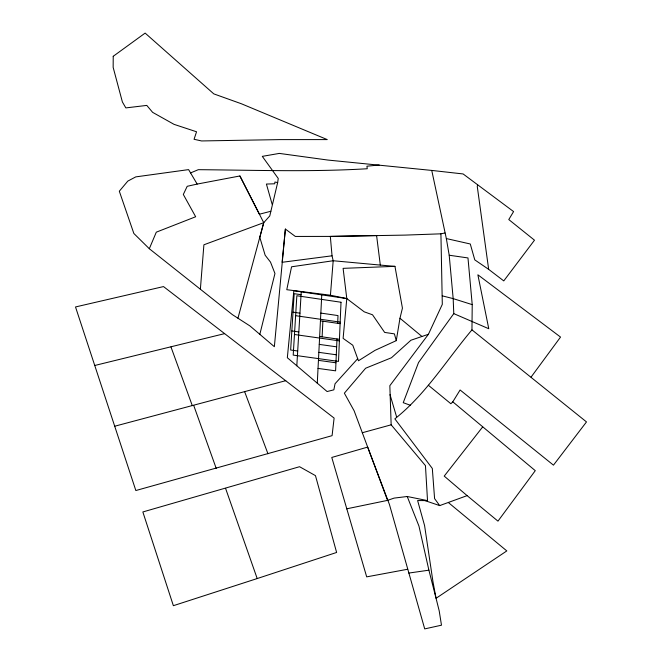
<?xml version="1.0" encoding="UTF-8"?>
<svg xmlns="http://www.w3.org/2000/svg" width="662" height="662" viewBox="0 0 662 662"><rect width="100%" height="100%" fill="white"/><g stroke="black" fill="none" stroke-linecap="round" stroke-linejoin="round"><path stroke-width="0.99" d="M471.956 329.866L586.491 421.917L553.465 465.154L460.098 389.984L452.808 401.834L535.277 470.665L497.965 521.143L467.115 495.639L439.7 505.603L434.586 498.602L432.319 468.456L394.85 418.847C425.84 394.312 446.718 359.822 471.956 329.866L472.221 304.628L467.976 257.94L449.208 255.234L446.337 238.56L431.748 170.424L327.93 160.063L279.331 153.41L262.301 156.364L278.247 178.475L277.659 182.571L269.782 215.92L263.733 222.68L237.948 318.223M336.991 338.944L335.601 370.836L318.033 368.411M337.67 323.321L338.001 315.575L320.838 313.085M322.113 336.834L322.89 321.186M317.28 383.19L321.765 294.871M296.816 365.788L301.227 291.834M396.273 340.64L399.972 318.248L402.43 308.144L394.957 266.356L343.106 268.35L346.789 298.579L343.115 338.373L352.788 345.241L358.456 360.773L375.006 350.355L396.273 340.64L394.395 333.863L384.655 332.423L372.524 314.789L364.241 311.835L346.789 298.579L330.429 295.219L333.185 260.745L332.043 255.805L330.33 236.408L295.326 236.442L285.38 229.06L282.103 262.293L332.043 255.805M285.38 229.06L274.358 346.698L249.979 325.961L232.403 314.649L149.314 248.722L133.856 233.487L119.317 191.21L127.816 181.098L135.768 176.886L188.604 169.613L197.168 184.077L239.901 175.968L259.413 214.207L270.841 211.261M477.6 184.789L477.269 186.477L488.664 269.351L503.765 280.903L534.491 240.19L508.78 219.552L513.588 211.583L463.11 173.949L431.748 170.424M259.835 334.343L274.953 273.497L270.51 262.111L265.139 255.209L259.81 237.335L263.733 222.68L239.901 175.968M149.314 248.722L156.298 232.172L195.662 216.755L183.316 194.463L187.205 186.303L197.168 184.077M407.676 569.246L366.69 576.867L331.778 457.45L367.658 447.098L389.43 504.452L424.714 628.9L441.48 625.193L439.196 610.844L436.059 598.291L433.006 581.964L424.582 525.57L417.614 500.546L427.52 500.613L425.459 465.643L391.159 424.822L389.835 385.698L428.422 334.285L442.307 304.346L440.917 233.827L444.98 232.974M449.208 255.234L453.172 298.612L453.784 313.623L418.541 362.511L403.241 402.686L410.622 405.376M531.081 377.092L560.54 337.074L477.873 274.788L488.771 328.733L453.784 313.623M482.681 426.907L444.219 476.102L467.115 495.639M357.703 358.696L335.046 383.753L333.863 389.835L327.102 391.54L287.333 357.72L293.837 290.742L346.789 298.579M452.808 401.834L450.872 403.729L428.331 385.226M224.617 333.631L334.111 418.07L332.084 435.662L135.842 490.534L75.509 306.953L163.506 286.58L224.617 333.631L94.749 365.482M190.582 172.923L198.31 169.679C254.589 170.142 311.032 172.112 367.253 168.744L366.93 166.203L379.185 165.004M263.733 222.68L203.896 244.791L200.379 289.236M428.422 334.285L410.92 340.235L391.457 357.753L365.631 368.229L344.364 393.187L354.137 410.821L387.551 500.373L394.089 498.105L407.221 496.5L427.52 500.613M257.195 578.555L336.619 552.464L315.468 475.639L299.563 466.71L142.851 511.958L173.37 605.689L257.195 578.555L225.568 488.341M362.304 432.741L391.159 424.822M114.667 426.237L285.785 380.675M346.59 508.846L387.551 500.373M408.752 573.077L428.902 570.181L436.059 598.291L506.811 550.916L448.447 502.607M440.917 233.827L405.185 235.101L330.33 236.408L376.595 235.573L380.311 265.081L394.957 266.356M380.311 265.081L333.185 260.745L291.561 266.786L286.77 289.699L330.429 295.219M297.693 350.992L290.651 350.008L294.168 293.688L301.053 294.706M318.439 360.351L335.948 362.784M319.25 344.389L336.644 346.838M318.844 352.341L336.296 354.782M291.843 330.934L298.835 331.935M319.655 336.486L339.44 339.3M294.466 334.492L339.374 340.872M295.624 315.683L340.169 322.121M320.449 320.83L340.103 323.668M293.018 312.166L299.952 313.176M277.659 182.571L274.92 182.033L274.713 183.779L266.414 184.053L272.181 204.417M446.337 238.56L470.277 243.988L474.778 259.876L488.664 269.351M442.241 295.84L453.172 298.612L472.221 304.628M424.946 500.596L439.7 505.603M399.972 318.248L421.768 336.313M407.221 496.5L418.947 526.067L428.902 570.181M244.692 391.83L267.953 453.76M170.97 346.938L192.294 405.64M193.718 405.442L216.226 468.423M390.009 394.635L396.621 416.952M113.227 56.287L113.152 67.359L122.396 101.981L125.846 107.906L146.79 105.407L152.624 112.35L174.048 124.357L196.548 131.779L194.065 139.285L201.562 140.948L280.026 139.608L327.243 139.591L241.34 103.744L213.801 93.88L145.135 33.1L113.227 56.287M341.013 302.244L338.505 361.402L293.2 355.105L296.849 295.74L341.013 302.244"/></g></svg>
